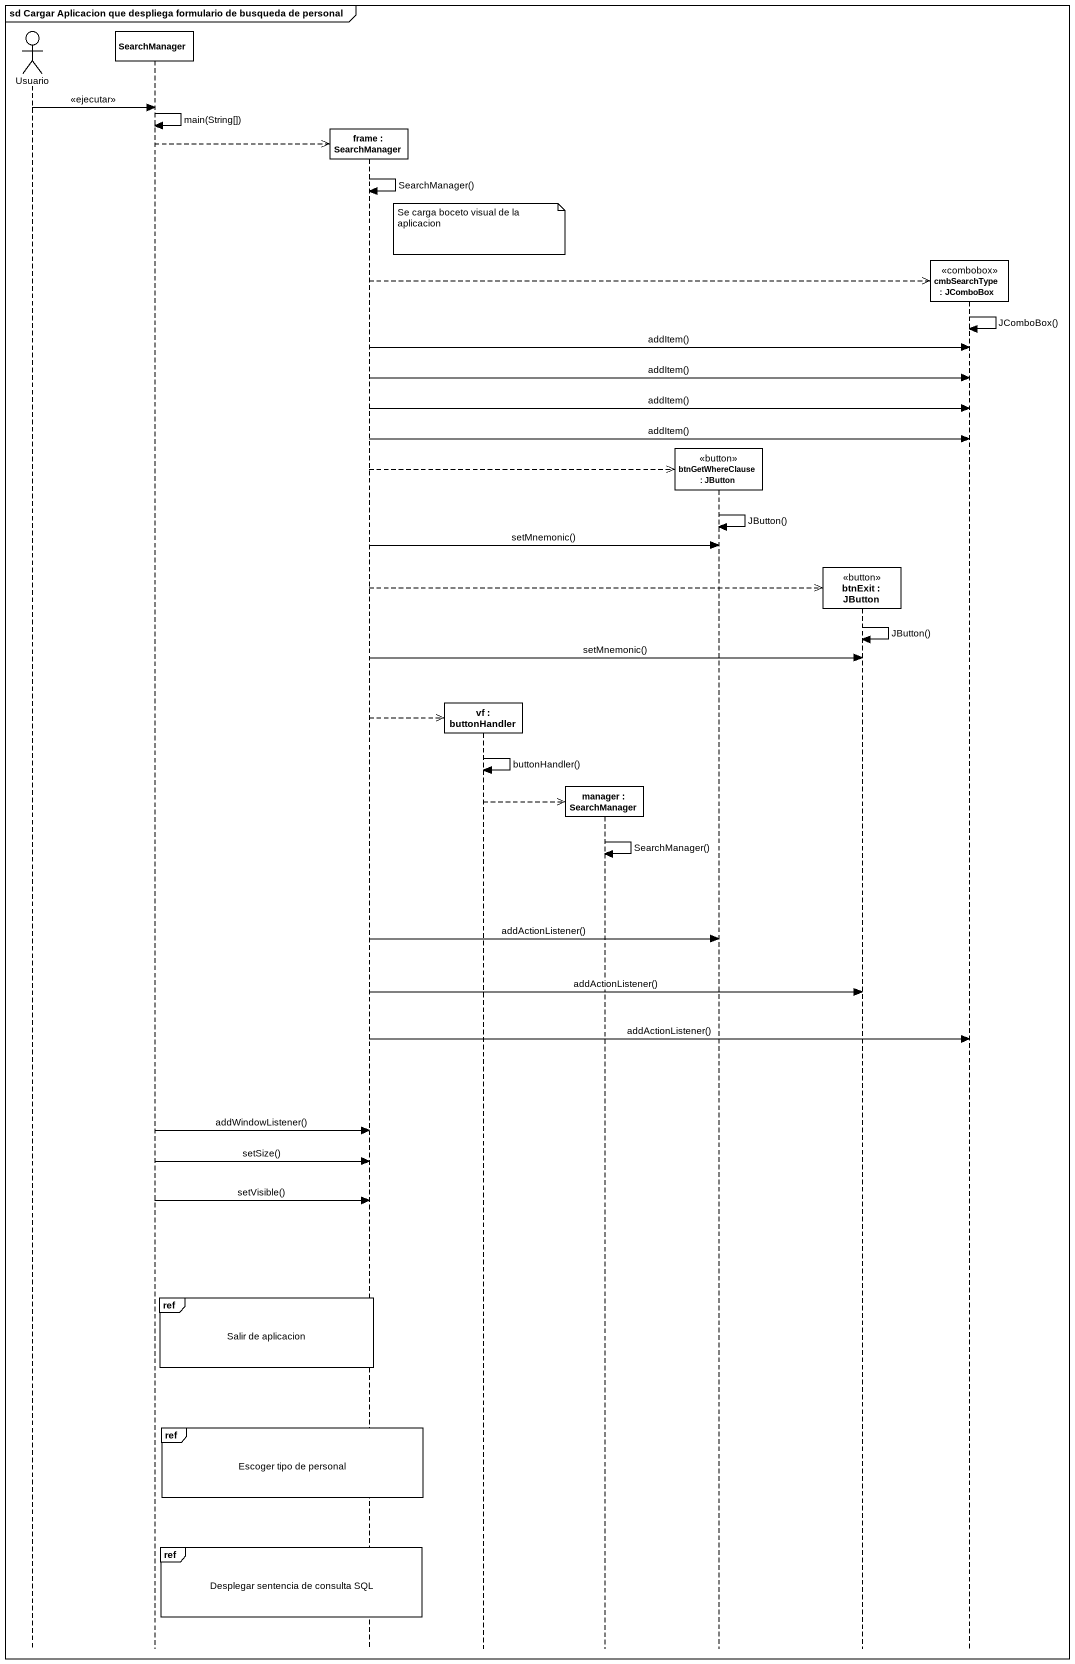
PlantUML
@startuml
mainframe sd Cargar Aplicacion que despliega formulario de busqueda de personal
hide footbox
actor Usuario
participant SearchManager
participant "frame : SearchManager" as frame_
participant "vf : buttonHandler" as vf
participant "manager : SearchManager" as manager
participant "btnGetWhereClause : JButton" as btnGetWhereClause <<button>>
participant "btnExit : JButton" as btnExit <<button>>
participant "cmbSearchType : JComboBox" as cmbSearchType <<combobox>>

Usuario -> SearchManager : <<ejecutar>>
SearchManager -> SearchManager : main(String[])
SearchManager -->> frame_ **
frame_ -> frame_ : SearchManager()
note over vf : Se carga boceto visual de la aplicacion
frame_ -->> cmbSearchType **
cmbSearchType -> cmbSearchType : JComboBox()
frame_ -> cmbSearchType : addItem()
frame_ -> cmbSearchType : addItem()
frame_ -> cmbSearchType : addItem()
frame_ -> cmbSearchType : addItem()
frame_ -->> btnGetWhereClause **
btnGetWhereClause -> btnGetWhereClause : JButton()
frame_ -> btnGetWhereClause : setMnemonic()
frame_ -->> btnExit **
btnExit -> btnExit : JButton()
frame_ -> btnExit : setMnemonic()
frame_ -->> vf **
vf -> vf : buttonHandler()
vf -->> manager **
manager -> manager : SearchManager()
frame_ -> btnGetWhereClause : addActionListener()
frame_ -> btnExit : addActionListener()
frame_ -> cmbSearchType : addActionListener()
SearchManager -> frame_ : addWindowListener()
SearchManager -> frame_ : setSize()
SearchManager -> frame_ : setVisible()
ref over frame_ : Salir de aplicacion
ref over frame_ : Escoger tipo de personal
ref over frame_ : Desplegar sentencia de consulta SQL
@enduml
